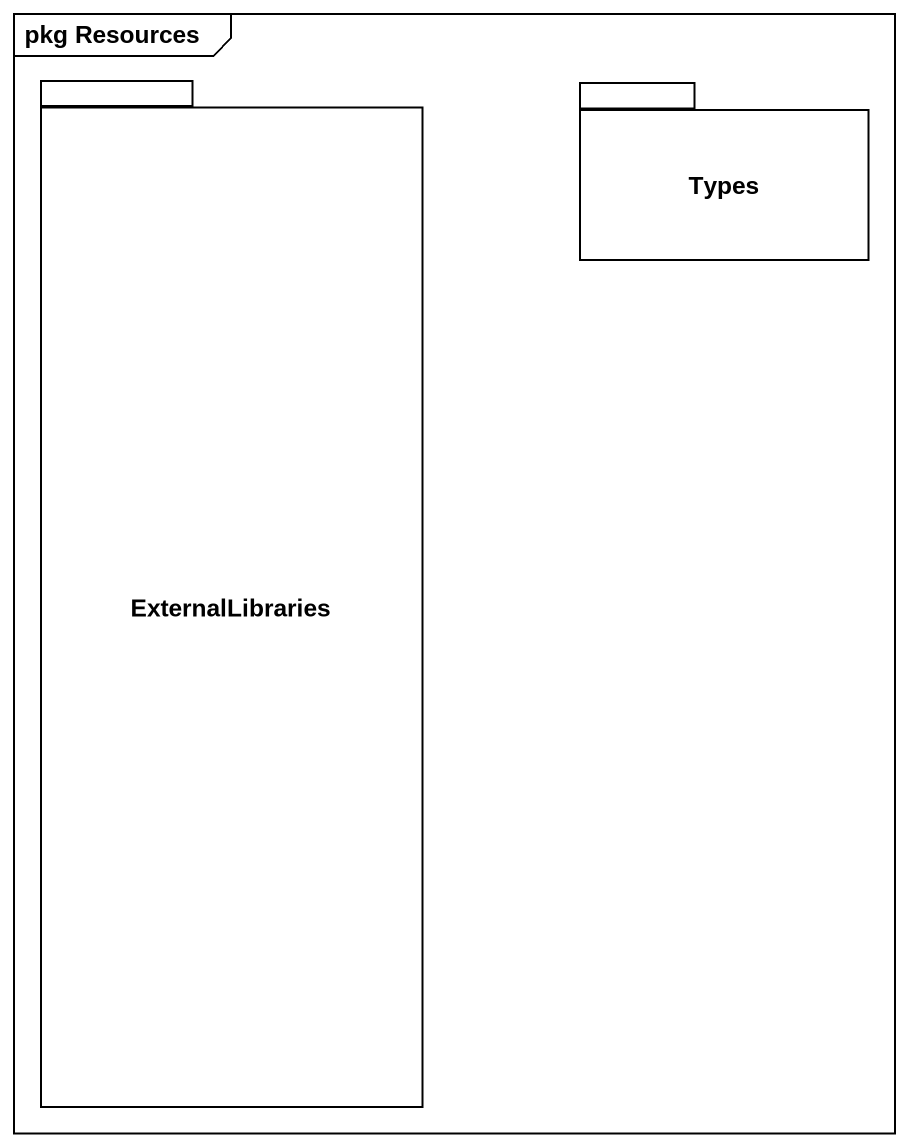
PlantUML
@startuml
mainframe pkg Resources
package ExternalLibraries {
}
package Types {
}
@enduml
